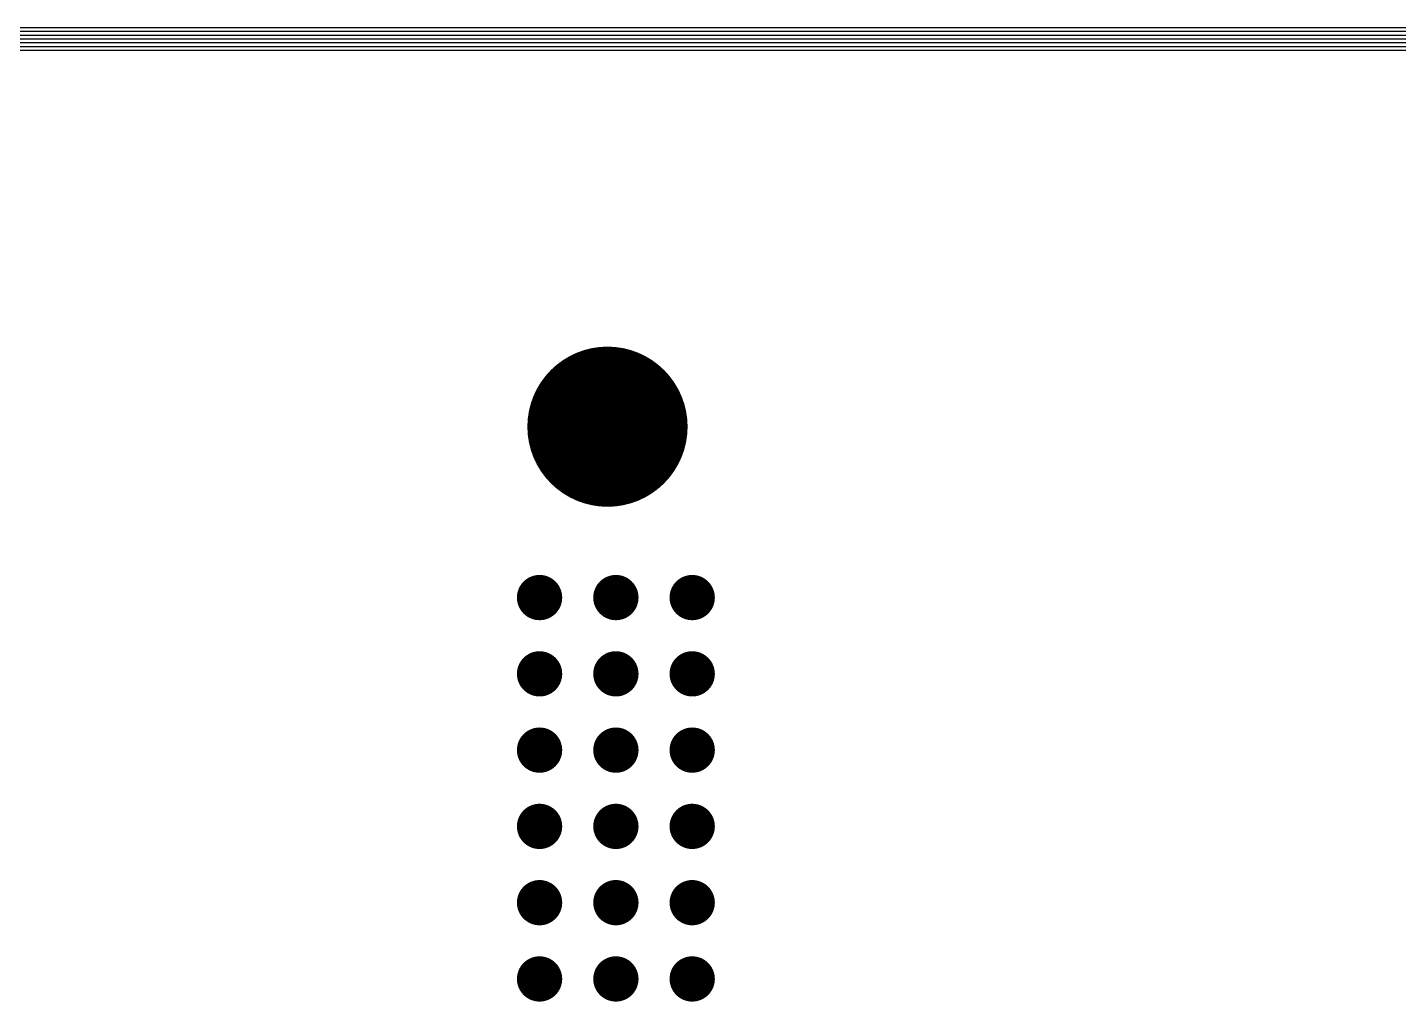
# Model space of a CAD drawing. Extents: x 295 to 953, y 10 to 290.
# Drawn here: x 715.46 to 761.09, y 186.42 to 218.86 of the extents above; entities that cross this region are included whole.
import ezdxf

# ---------------------------------------------------------------- set-up
doc = ezdxf.new("R2010")
doc.units = 0
doc.header["$LTSCALE"] = 5
doc.header["$MEASUREMENT"] = 0
doc.layers.get('0').update_dxf_attribs({"linetype": 'CONTINUOUS', "lineweight": 25})
doc.layers.add('DV-ABPB-A4_GND', color=1, linetype='CONTINUOUS')

msp = doc.modelspace()

# ---------------------------------------------------------------- linework, layer by layer
for points, const_width in [([(733.427, 205.563, 1), (736.094, 205.563, 1)], 2.667), ([(732.123, 199.873, 1), (732.877, 199.873, 1)], 0.754), ([(734.663, 199.873, 1), (735.417, 199.873, 1)], 0.754), ([(737.203, 199.873, 1), (737.957, 199.873, 1)], 0.754), ([(732.123, 197.333, 1), (732.877, 197.333, 1)], 0.754), ([(734.663, 197.333, 1), (735.417, 197.333, 1)], 0.754), ([(737.203, 197.333, 1), (737.957, 197.333, 1)], 0.754), ([(732.123, 194.793, 1), (732.877, 194.793, 1)], 0.754), ([(734.663, 194.793, 1), (735.417, 194.793, 1)], 0.754), ([(737.203, 194.793, 1), (737.957, 194.793, 1)], 0.754), ([(732.123, 192.253, 1), (732.877, 192.253, 1)], 0.754), ([(734.663, 192.253, 1), (735.417, 192.253, 1)], 0.754), ([(737.203, 192.253, 1), (737.957, 192.253, 1)], 0.754), ([(732.123, 189.713, 1), (732.877, 189.713, 1)], 0.754), ([(734.663, 189.713, 1), (735.417, 189.713, 1)], 0.754), ([(737.203, 189.713, 1), (737.957, 189.713, 1)], 0.754), ([(732.123, 187.173, 1), (732.877, 187.173, 1)], 0.754), ([(734.663, 187.173, 1), (735.417, 187.173, 1)], 0.754), ([(737.203, 187.173, 1), (737.957, 187.173, 1)], 0.754)]:
    msp.add_lwpolyline(points, format="xyb", close=True, dxfattribs=dict(const_width=const_width))
at = {"layer": 'DV-ABPB-A4_GND', "color": 7}
for p, q in [((499.709, 218.86), (874.168, 218.86)), ((499.709, 218.733), (874.168, 218.733)), ((499.709, 218.606), (874.168, 218.606)), ((499.709, 218.479), (874.168, 218.479)), ((499.749, 218.352), (874.125, 218.352)), ((499.876, 218.225), (873.998, 218.225)), ((499.823, 218.098), (874.051, 218.098))]:
    msp.add_line(p, q, dxfattribs=at)

doc.saveas('drawing.dxf')
